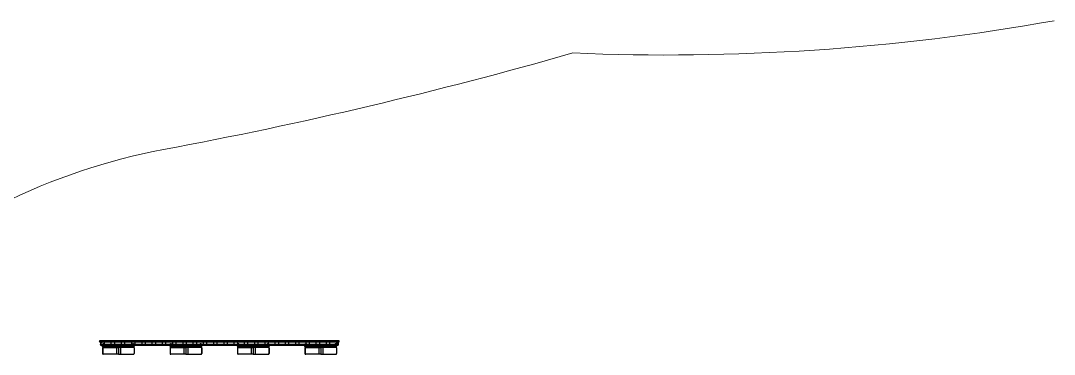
# Model space of a CAD drawing. Header units: millimetres. Extents: x -2018967 to 3675, y -751 to 1571936.
# Drawn here: x -1774970 to -1748861, y 1243786 to 1252202 of the extents above; entities that cross this region are included whole.
import ezdxf

# ---------------------------------------------------------------- set-up
doc = ezdxf.new("R2010")
doc.units = ezdxf.units.MM
doc.header["$LTSCALE"] = 1000
doc.layers.get('0').update_dxf_attribs({"linetype": 'CONTINUOUS'})
for name, color, linetype in [('1-水岸线', 5, 'CONTINUOUS'), ('W-STEEL_FRAME钢架', 3, 'CONTINUOUS'), ('W-STEEL_KEEL钢龙骨', 5, 'CONTINUOUS'), ('W-WOOD_FLOOR木地板', 30, 'CONTINUOUS'), ('螺栓', 146, 'CONTINUOUS')]:
    doc.layers.add(name, color=color, linetype=linetype)

# ---------------------------------------------------------------- blocks, each defined once
blk = doc.blocks.new('ce800浮箱侧面')
for p, q in [((-400, 79), (-400, 64)), ((0, 79), (-400, 79)), ((-391, 0), (0, 0)), ((-387, 7), (-335, 25)), ((0, 75), (-386, 75)), ((-338, 53), (-386, 53)), ((-386, 3), (-334, 21)), ((-338, 49), (-385, 49)), ((-330, 41), (-330, 32)), ((-326, 41), (-326, 32)), ((0, 29), (-326, 29)), ((-50, 0), (-50, -167)), ((0, 79), (400, 79)), ((0, 75), (386, 75)), ((0, 29), (326, 29)), ((391, 0), (0, 0)), ((0, 0), (0, -167)), ((0, 0), (0, -167)), ((50, 0), (50, -167)), ((326, 41), (326, 32)), ((330, 41), (330, 32)), ((386, 3), (334, 21)), ((387, 7), (335, 25)), ((338, 53), (386, 53)), ((338, 49), (385, 49)), ((400, 79), (400, 64)), ((-400, -12), (-400, -152)), ((-396, -11), (-396, -152)), ((0, -167), (-381, -167)), ((0, -171), (-381, -171)), ((0, -167), (381, -167)), ((0, -171), (381, -171)), ((396, -11), (396, -152)), ((400, -12), (400, -152))]:
    blk.add_line(p, q)
for points in [[(-400, 79), (-330, 79)], [(-400, 79), (-330, 79)], [(400, 79), (330, 79)], [(400, 79), (330, 79)]]:
    blk.add_lwpolyline(points)
for centre, radius, start, end in [((-385, 64), 15, 180, 270), ((-380, -12), 20, 109.1798, 180), ((-386, 64), 11, 90, 270), ((-381, -11), 15, 109.1798, 180), ((-338, 41), 12, 0, 90), ((-338, 41), 8, 0, 90), ((-338, 32), 8, 289.1798, 0), ((-338, 32), 12, 289.1798, 0), ((338, 41), 12, 90, 180), ((338, 32), 12, 180, 250.8202), ((338, 41), 8, 90, 180), ((338, 32), 8, 180, 250.8202), ((385, 64), 15, 270, 0), ((386, 64), 11, 270, 90), ((381, -11), 15, 0, 70.8202), ((380, -12), 20, 0, 70.8202), ((-381, -152), 19, 180, 270), ((-381, -152), 15, 180, 270), ((381, -152), 15, 270, 0), ((381, -152), 19, 270, 0)]:
    blk.add_arc(centre, radius, start, end)
blk = doc.blocks.new('*U480')
h = blk.add_hatch()
h.set_pattern_fill('ANSI34', color=256, angle=90)
h.set_pattern_definition([(135, (30272.917, -5788.272), (-6.735192, -6.735192), []), (135, (30272.917, -5786.027), (-6.735192, -6.735192), []), (135, (30272.917, -5783.782), (-6.735192, -6.735192), []), (135, (30272.917, -5781.537), (-6.735192, -6.735192), [])])
edge = h.paths.add_edge_path()
edge.add_line((-353, 123), (-403, 123))
edge.add_line((-403, 123), (-403, 73))
edge.add_arc((-403, 76), 3, 270, 360)
edge.add_line((-400, 76), (-400, 120))
edge.add_line((-400, 120), (-356, 120))
edge.add_arc((-356, 123), 3, 270, 360)
h = blk.add_hatch()
h.set_pattern_fill('ANSI34', color=256, angle=180)
h.set_pattern_definition([(225, (6809.39, 27891.443), (6.735192, -6.735192), []), (225, (6807.145, 27891.443), (6.735192, -6.735192), []), (225, (6804.9, 27891.443), (6.735192, -6.735192), []), (225, (6802.655, 27891.443), (6.735192, -6.735192), [])])
edge = h.paths.add_edge_path()
edge.add_line((403, 73), (403, 123))
edge.add_line((403, 123), (353, 123))
edge.add_arc((356, 123), 3, 180, 270)
edge.add_line((356, 120), (400, 120))
edge.add_line((400, 120), (400, 76))
edge.add_arc((403, 76), 3, 180, 270)
for points in [[(-353, 123), (-353, 123), (-403, 123), (-403, 73), (-403, 73, 0.414214), (-400, 76), (-400, 120), (-356, 120, 0.414214)], [(403, 73), (403, 73), (403, 123), (353, 123), (353, 123, 0.414214), (356, 120), (400, 120), (400, 76, 0.414214)]]:
    blk.add_lwpolyline(points, format="xyb", close=True)
at = {"layer": '螺栓'}
for p, q in [((-387, 129), (-386, 130)), ((-387, 129), (-387, 123)), ((-369, 130), (-386, 130)), ((-381, 69), (-382, 70)), ((-368, 129), (-369, 130)), ((-368, 124), (-368, 129)), ((361, 129), (362, 130)), ((361, 129), (361, 123)), ((379, 130), (362, 130)), ((367, 74), (366, 75)), ((380, 129), (379, 130)), ((380, 124), (380, 129))]:
    blk.add_line(p, q, dxfattribs=at)
for points in [[(-387, 124), (-368, 124), (-368, 123), (-387, 123)], [(-368, 85), (-387, 85)], [(-387, 83), (-387, 85)], [(-368, 83), (-387, 83)], [(-385, 130), (-370, 130)], [(-370, 124), (-385, 124)], [(-370, 83), (-370, 77), (-385, 77), (-385, 83)], [(-383, 77), (-383, 83)], [(-382, 130), (-382, 124)], [(-382, 124), (-382, 85)], [(-382, 70), (-382, 77)], [(-381, 124), (-381, 85)], [(-381, 69), (-381, 77)], [(-374, 69), (-381, 69)], [(-374, 124), (-374, 85)], [(-374, 69), (-374, 77)], [(-374, 69), (-373, 70)], [(-373, 124), (-373, 130)], [(-373, 124), (-373, 85)], [(-373, 70), (-373, 77)], [(-372, 83), (-372, 77)], [(-368, 85), (-368, 83)], [(361, 124), (380, 124), (380, 123), (361, 123)], [(380, 90), (361, 90)], [(361, 88), (361, 90)], [(380, 88), (361, 88)], [(363, 130), (378, 130)], [(378, 124), (363, 124)], [(378, 88), (378, 82), (363, 82), (363, 88)], [(365, 82), (365, 88)], [(366, 130), (366, 124)], [(366, 124), (366, 90)], [(366, 75), (366, 82)], [(367, 124), (367, 90)], [(367, 74), (367, 82)], [(374, 74), (367, 74)], [(374, 124), (374, 90)], [(374, 74), (374, 82)], [(374, 74), (375, 75)], [(375, 124), (375, 130)], [(375, 124), (375, 90)], [(375, 75), (375, 82)], [(376, 88), (376, 82)], [(380, 90), (380, 88)]]:
    blk.add_lwpolyline(points, dxfattribs=at)
for points in [[(-385, 130), (-384, 129), (-383, 130), (-382, 130)], [(-382, 130), (-379, 129), (-376, 129), (-372, 130)], [(-373, 130), (-372, 130), (-371, 129), (-370, 130)], [(363, 130), (364, 130), (365, 130), (366, 130)], [(366, 130), (369, 129), (372, 129), (375, 130)], [(375, 130), (376, 130), (377, 130), (378, 130)]]:
    blk.add_open_spline(points, degree=3, dxfattribs=at)
blk.add_blockref('ce800浮箱侧面', (0, 41))
blk = doc.blocks.new('*U479')
at = {"color": 0, "linetype": 'ByBlock', "lineweight": -2, "transparency": 16777216}
for p in [(0, 0), (1704, 0), (3408, 0), (5112, 0)]:
    blk.add_blockref('*U480', p, dxfattribs=at)
blk = doc.blocks.new('6米浮箱立面')
at = {"layer": 'W-STEEL_FRAME钢架'}
h = blk.add_hatch(dxfattribs=at)
h.set_pattern_fill('金属', color=256, scale=100, angle=30)
h.set_pattern_definition([(75, (-1640151.8, -2328842.27), (-241.481457, 64.704761), []), (75, (-1640049.73, -2328783.35), (-241.481457, 64.704761), [])])
h.paths.add_polyline_path([(3000, 0), (3000, 80), (-3000, 80), (-3000, 0)])
at = {"layer": 'W-WOOD_FLOOR木地板'}
h = blk.add_hatch(dxfattribs=at)
h.set_pattern_fill('木材', color=256, scale=20)
h.set_pattern_definition([(50, (-1711341.48, -2483893.79), (51.8470639, 186.2468308), [1200, -160, 400, -80]), (50, (-1711235.08, -2483853.79), (-132.9301375, 7.1090462), [240, -26.4, 480, -60]), (50, (-1711301.48, -2483825.79), (226.3396635, 353.1279042), [640, -112, 320, -80])])
edge = h.paths.add_edge_path()
edge.add_line((-3030, 80), (30, 80))
edge.add_line((30, 80), (30, 104))
edge.add_line((30, 104), (-3030, 104))
edge.add_line((-3030, 104), (-3030, 80))
at = {"layer": 'W-STEEL_FRAME钢架'}
for points in [[(-2957, 80), (-3000, 80), (-3000, 0), (-2957, 0), (-2957, 2, 0.398895), (-2960, 5), (-2990, 7, -0.398895), (-2995, 12), (-2995, 68, -0.398895), (-2990, 73), (-2960, 75, 0.398895), (-2957, 78)], [(2957, 80), (3000, 80), (3000, 0), (2957, 0), (2957, 2, -0.398895), (2960, 5), (2990, 7, 0.398895), (2995, 12), (2995, 68, 0.398895), (2990, 73), (2960, 75, -0.398895), (2957, 78)]]:
    blk.add_lwpolyline(points, format="xyb", close=True, dxfattribs=at)
blk.add_lwpolyline([(-3000, 0), (3000, 0), (3000, 80), (-3000, 80)], close=True, dxfattribs=at)
at = {"layer": 'W-STEEL_KEEL钢龙骨'}
blk.add_lwpolyline([(-3000, 20), (3000, 20), (3000, 80), (-3000, 80)], close=True, dxfattribs=at)
at = {"layer": 'W-WOOD_FLOOR木地板'}
blk.add_lwpolyline([(-3030, 80), (3030, 80), (3030, 104), (-3030, 104)], close=True, dxfattribs=at)
blk.add_blockref('*U479', (-2551, -103))

msp = doc.modelspace()

# ---------------------------------------------------------------- linework, layer by layer
at = {"layer": '1-水岸线', "linetype": 'ByBlock', "lineweight": 0}
msp.add_lwpolyline([(-1899858, 1250518.5, 0.0386291), (-1892751.2, 1248683.6, 0.0078984), (-1885969.5, 1247633.2, -0.0009879), (-1871964.4, 1245661.8, 0.0051599), (-1863533.7, 1244504.9), (-1847207.6, 1244507, 0.0161254), (-1812292.2, 1244680.8, 0.0086819), (-1791431, 1245661.1, -0.0508757), (-1782726.8, 1246069.1, 0.1302663), (-1775462.7, 1247573.8, -0.0697877), (-1771358.7, 1248952, 0.0234381), (-1761026.5, 1251387.5, 0.0549261), (-1748860.7, 1252202.2)], format="xyb", dxfattribs=at)

# ---------------------------------------------------------------- block references
msp.add_blockref('6米浮箱立面', (-1769951.1, 1244019.2))

doc.saveas('drawing.dxf')
